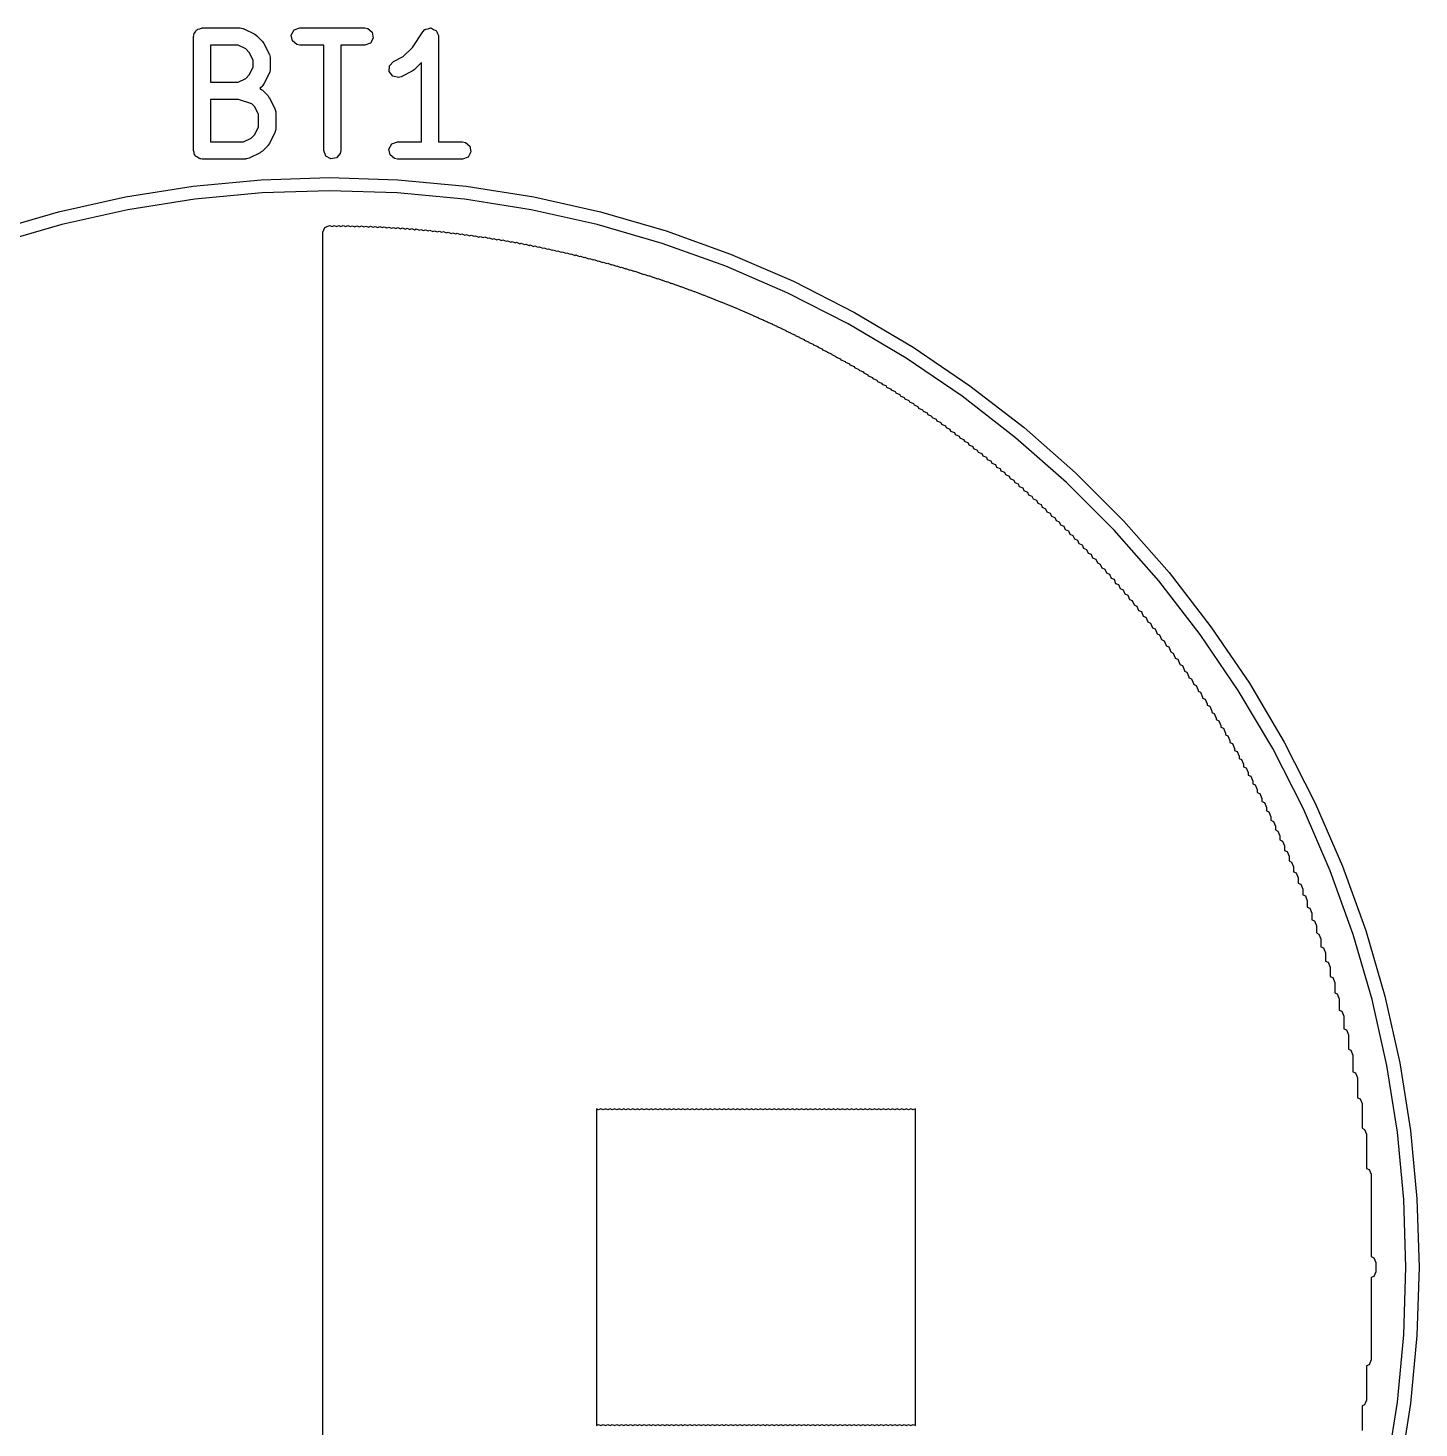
# Model space of a CAD drawing. Extents: x 0.03 to 2.37, y -0.23 to 1.87.
# Drawn here: x 0.6431 to 1.1236, y 1.3814 to 1.8651 of the extents above; entities that cross this region are included whole.
import ezdxf

# ---------------------------------------------------------------- set-up
doc = ezdxf.new("R2010")
doc.units = 0
doc.header["$MEASUREMENT"] = 0
doc.layers.add('BLACK', color=7, linetype='CONTINUOUS')

msp = doc.modelspace()

# ---------------------------------------------------------------- linework, layer by layer
at = {"layer": 'BLACK', "linetype": 'CONTINUOUS'}
for p, q in [((0.700234, 1.86211), (0.700302, 1.86249)), ((0.700234, 1.82274), (0.700234, 1.86211)), ((0.700279, 1.86262), (0.700345, 1.86274)), ((0.700302, 1.86249), (0.700279, 1.86262)), ((0.700345, 1.86274), (0.700412, 1.86312)), ((0.700412, 1.86312), (0.700906, 1.86371)), ((0.700906, 1.86371), (0.701289, 1.86437)), ((0.701289, 1.86437), (0.701539, 1.86446)), ((0.701539, 1.86446), (0.701711, 1.86467)), ((0.701711, 1.86467), (0.702466, 1.8648)), ((0.702466, 1.8648), (0.703187, 1.86506)), ((0.703187, 1.86506), (0.71631, 1.86506)), ((0.71631, 1.86506), (0.71732, 1.86489)), ((0.71732, 1.86489), (0.717456, 1.86477)), ((0.717456, 1.86477), (0.717631, 1.86475)), ((0.717631, 1.86475), (0.721381, 1.86288)), ((0.721381, 1.86288), (0.72209, 1.86235)), ((0.72209, 1.86235), (0.722148, 1.86232)), ((0.722148, 1.86232), (0.724023, 1.86045)), ((0.734025, 1.86262), (0.735035, 1.86437)), ((0.734376, 1.86063), (0.734025, 1.86262)), ((0.735035, 1.86437), (0.736933, 1.86506)), ((0.736933, 1.86506), (0.75943, 1.86506)), ((0.75943, 1.86506), (0.76044, 1.86489)), ((0.76044, 1.86489), (0.761987, 1.86359)), ((0.761987, 1.86359), (0.762338, 1.8616)), ((0.775883, 1.85837), (0.77947, 1.86375)), ((0.77947, 1.86375), (0.780179, 1.86449)), ((0.780179, 1.86449), (0.780342, 1.86454)), ((0.780342, 1.86454), (0.780451, 1.86467)), ((0.780451, 1.86467), (0.781295, 1.86482)), ((0.781295, 1.86482), (0.782117, 1.86506)), ((0.782117, 1.86506), (0.782273, 1.86499)), ((0.782273, 1.86499), (0.78244, 1.86502)), ((0.78244, 1.86502), (0.783182, 1.86459)), ((0.783182, 1.86459), (0.783967, 1.86425)), ((0.783967, 1.86425), (0.784042, 1.86409)), ((0.784042, 1.86409), (0.784189, 1.86401)), ((0.784189, 1.86401), (0.784482, 1.8632)), ((0.784482, 1.8632), (0.784862, 1.86244)), ((0.784862, 1.86244), (0.784822, 1.86227)), ((0.784822, 1.86227), (0.78488, 1.86211)), ((0.78488, 1.86211), (0.78488, 1.82569)), ((0.70614, 1.85916), (0.70614, 1.84632)), ((0.715613, 1.85916), (0.70614, 1.85916)), ((0.718311, 1.85781), (0.715613, 1.85916)), ((0.719508, 1.85661), (0.718311, 1.85781)), ((0.724023, 1.86045), (0.724529, 1.85973)), ((0.724529, 1.85973), (0.724576, 1.85968)), ((0.724576, 1.85968), (0.726451, 1.85593)), ((0.735923, 1.85934), (0.734376, 1.86063)), ((0.736933, 1.85916), (0.735923, 1.85934)), ((0.745229, 1.85916), (0.736933, 1.85916)), ((0.745229, 1.82274), (0.745229, 1.85916)), ((0.75943, 1.85916), (0.751134, 1.85916)), ((0.751134, 1.85916), (0.751134, 1.82274)), ((0.761328, 1.85985), (0.75943, 1.85916)), ((0.762338, 1.8616), (0.761328, 1.85985)), ((0.772679, 1.85516), (0.775883, 1.85837)), ((0.720857, 1.85391), (0.719508, 1.85661)), ((0.720857, 1.85156), (0.720857, 1.85391)), ((0.726451, 1.85593), (0.726743, 1.85495)), ((0.726743, 1.85495), (0.726702, 1.85478)), ((0.726702, 1.85478), (0.726762, 1.85461)), ((0.726762, 1.85461), (0.726762, 1.85086)), ((0.767969, 1.85204), (0.769358, 1.8535)), ((0.769358, 1.8535), (0.772679, 1.85516)), ((0.778974, 1.85311), (0.776516, 1.85065)), ((0.778974, 1.82569), (0.778974, 1.85311)), ((0.715613, 1.84632), (0.718311, 1.84766)), ((0.718311, 1.84766), (0.719508, 1.84886)), ((0.719508, 1.84886), (0.720857, 1.85156)), ((0.726451, 1.84954), (0.724576, 1.84579)), ((0.726471, 1.84972), (0.726451, 1.84954)), ((0.726584, 1.84985), (0.726471, 1.84972)), ((0.726762, 1.85086), (0.726584, 1.84985)), ((0.767848, 1.85002), (0.767969, 1.85204)), ((0.769052, 1.8484), (0.767848, 1.85002)), ((0.771016, 1.84793), (0.769052, 1.8484)), ((0.771999, 1.84822), (0.771016, 1.84793)), ((0.775749, 1.8501), (0.771999, 1.84822)), ((0.775793, 1.85014), (0.775749, 1.8501)), ((0.776516, 1.85065), (0.775793, 1.85014)), ((0.70614, 1.84632), (0.715613, 1.84632)), ((0.724023, 1.84502), (0.72314, 1.84414)), ((0.72314, 1.84414), (0.72377, 1.8438)), ((0.72377, 1.8438), (0.723863, 1.84365)), ((0.723863, 1.84365), (0.724023, 1.84358)), ((0.72405, 1.84508), (0.724023, 1.84502)), ((0.724023, 1.84358), (0.725897, 1.8417)), ((0.724576, 1.84579), (0.72405, 1.84508)), ((0.70614, 1.84041), (0.70614, 1.82569)), ((0.715831, 1.84041), (0.70614, 1.84041)), ((0.72034, 1.83891), (0.715831, 1.84041)), ((0.721383, 1.83786), (0.72034, 1.83891)), ((0.722731, 1.83517), (0.721383, 1.83786)), ((0.725897, 1.8417), (0.726404, 1.84098)), ((0.726404, 1.84098), (0.726451, 1.84093)), ((0.726451, 1.84093), (0.728325, 1.83718)), ((0.722731, 1.83094), (0.722731, 1.83517)), ((0.728325, 1.83718), (0.728618, 1.8362)), ((0.728618, 1.8362), (0.728577, 1.83603)), ((0.728577, 1.83603), (0.728637, 1.83586)), ((0.728637, 1.83586), (0.728637, 1.83024)), ((0.720186, 1.82704), (0.721383, 1.82824)), ((0.721383, 1.82824), (0.722731, 1.83094)), ((0.728325, 1.82892), (0.726451, 1.82517)), ((0.728345, 1.82909), (0.728325, 1.82892)), ((0.728459, 1.82923), (0.728345, 1.82909)), ((0.728637, 1.83024), (0.728459, 1.82923)), ((0.70614, 1.82569), (0.717488, 1.82569)), ((0.717488, 1.82569), (0.720186, 1.82704)), ((0.725897, 1.8244), (0.724023, 1.82253)), ((0.725925, 1.82446), (0.725897, 1.8244)), ((0.726451, 1.82517), (0.725925, 1.82446)), ((0.767771, 1.82325), (0.768781, 1.825)), ((0.768781, 1.825), (0.770679, 1.82569)), ((0.770679, 1.82569), (0.778974, 1.82569)), ((0.78488, 1.82569), (0.793176, 1.82569)), ((0.793176, 1.82569), (0.794186, 1.82552)), ((0.794186, 1.82552), (0.795733, 1.82422)), ((0.795733, 1.82422), (0.796084, 1.82223)), ((0.700497, 1.82202), (0.700234, 1.82274)), ((0.70063, 1.82126), (0.700497, 1.82202)), ((0.700834, 1.82109), (0.70063, 1.82126)), ((0.700925, 1.82084), (0.700834, 1.82109)), ((0.701589, 1.82046), (0.700925, 1.82084)), ((0.702177, 1.81997), (0.701589, 1.82046)), ((0.702561, 1.8199), (0.702177, 1.81997)), ((0.702674, 1.81983), (0.702561, 1.8199)), ((0.702804, 1.81986), (0.702674, 1.81983)), ((0.703187, 1.81979), (0.702804, 1.81986)), ((0.718185, 1.81979), (0.703187, 1.81979)), ((0.718351, 1.81985), (0.718185, 1.81979)), ((0.718523, 1.81981), (0.718351, 1.81985)), ((0.719506, 1.8201), (0.718523, 1.81981)), ((0.723255, 1.82197), (0.719506, 1.8201)), ((0.7233, 1.82202), (0.723255, 1.82197)), ((0.724023, 1.82253), (0.7233, 1.82202)), ((0.74592, 1.82084), (0.745229, 1.82274)), ((0.747669, 1.81983), (0.74592, 1.82084)), ((0.749658, 1.82018), (0.747669, 1.81983)), ((0.750956, 1.82173), (0.749658, 1.82018)), ((0.751134, 1.82274), (0.750956, 1.82173)), ((0.768121, 1.82126), (0.767771, 1.82325)), ((0.769669, 1.81997), (0.768121, 1.82126)), ((0.770679, 1.81979), (0.769669, 1.81997)), ((0.793176, 1.81979), (0.770679, 1.81979)), ((0.795074, 1.82048), (0.793176, 1.81979)), ((0.796084, 1.82223), (0.795074, 1.82048)), ((0.676718, 1.80672), (0.700071, 1.81042)), ((0.700071, 1.81042), (0.723611, 1.81264)), ((0.723611, 1.81264), (0.747244, 1.81339)), ((0.747244, 1.80885), (0.723896, 1.80812)), ((0.747244, 1.81339), (0.770877, 1.81264)), ((0.770592, 1.80812), (0.747244, 1.80885)), ((0.770877, 1.81264), (0.794417, 1.81042)), ((0.794417, 1.81042), (0.81777, 1.80672)), ((0.653643, 1.80156), (0.676718, 1.80672)), ((0.70064, 1.80592), (0.677567, 1.80227)), ((0.723896, 1.80812), (0.70064, 1.80592)), ((0.793849, 1.80592), (0.770592, 1.80812)), ((0.816921, 1.80227), (0.793849, 1.80592)), ((0.81777, 1.80672), (0.840845, 1.80156)), ((0.630937, 1.79496), (0.653643, 1.80156)), ((0.677567, 1.80227), (0.65477, 1.79717)), ((0.839718, 1.79717), (0.816921, 1.80227)), ((0.840845, 1.80156), (0.863551, 1.79496)), ((0.65477, 1.79717), (0.632338, 1.79065)), ((0.744882, 1.79453), (0.745574, 1.7962)), ((0.744882, 1.07949), (0.744882, 1.79453)), ((0.745574, 1.7962), (0.747244, 1.79689)), ((0.747244, 1.79689), (0.748079, 1.79654)), ((0.748079, 1.79654), (0.748819, 1.79685)), ((0.748819, 1.79685), (0.749606, 1.79652)), ((0.749606, 1.79652), (0.750394, 1.79685)), ((0.750394, 1.79685), (0.751181, 1.79652)), ((0.751181, 1.79652), (0.751969, 1.79685)), ((0.751969, 1.79685), (0.752803, 1.7965)), ((0.752803, 1.7965), (0.753543, 1.79681)), ((0.753543, 1.79681), (0.754378, 1.79647)), ((0.754378, 1.79647), (0.755118, 1.79677)), ((0.755118, 1.79677), (0.755953, 1.79643)), ((0.755953, 1.79643), (0.756693, 1.79673)), ((0.756693, 1.79673), (0.757528, 1.79639)), ((0.757528, 1.79639), (0.758268, 1.79669)), ((0.758268, 1.79669), (0.759103, 1.79635)), ((0.759103, 1.79635), (0.759843, 1.79665)), ((0.759843, 1.79665), (0.760725, 1.79629)), ((0.760725, 1.79629), (0.761417, 1.79657)), ((0.761417, 1.79657), (0.762252, 1.79623)), ((0.762252, 1.79623), (0.762992, 1.79654)), ((0.762992, 1.79654), (0.763875, 1.79617)), ((0.763875, 1.79617), (0.764567, 1.79646)), ((0.764567, 1.79646), (0.765449, 1.79609)), ((0.765449, 1.79609), (0.766142, 1.79638)), ((0.766142, 1.79638), (0.767024, 1.79601)), ((0.767024, 1.79601), (0.767717, 1.7963)), ((0.767717, 1.7963), (0.768646, 1.79591)), ((0.768646, 1.79591), (0.769291, 1.79618)), ((0.769291, 1.79618), (0.770174, 1.79582)), ((0.770174, 1.79582), (0.770866, 1.7961)), ((0.770866, 1.7961), (0.771796, 1.79572)), ((0.771796, 1.79572), (0.772441, 1.79598)), ((0.772441, 1.79598), (0.773371, 1.7956)), ((0.773371, 1.7956), (0.774016, 1.79587)), ((0.774016, 1.79587), (0.774965, 1.79547)), ((0.774965, 1.79547), (0.77563, 1.79575)), ((0.77563, 1.79575), (0.77656, 1.79536)), ((0.77656, 1.79536), (0.777205, 1.79563)), ((0.777205, 1.79563), (0.778182, 1.79522)), ((0.778182, 1.79522), (0.77878, 1.79547)), ((0.77878, 1.79547), (0.779709, 1.79509)), ((0.779709, 1.79509), (0.780354, 1.79535)), ((0.780354, 1.79535), (0.781332, 1.79495)), ((0.781332, 1.79495), (0.781929, 1.7952)), ((0.781929, 1.7952), (0.782907, 1.79479)), ((0.782907, 1.79479), (0.783504, 1.79504)), ((0.783504, 1.79504), (0.784481, 1.79463)), ((0.784481, 1.79463), (0.785079, 1.79488)), ((0.785079, 1.79488), (0.786056, 1.79448)), ((0.786056, 1.79448), (0.786654, 1.79472)), ((0.786654, 1.79472), (0.787679, 1.7943)), ((0.787679, 1.7943), (0.788228, 1.79453)), ((0.788228, 1.79453), (0.789253, 1.7941)), ((0.789253, 1.7941), (0.789803, 1.79433)), ((0.789803, 1.79433), (0.790828, 1.79391)), ((0.86215, 1.79065), (0.839718, 1.79717)), ((0.863551, 1.79496), (0.885798, 1.78696)), ((0.790828, 1.79391), (0.791378, 1.79413)), ((0.791378, 1.79413), (0.792403, 1.79371)), ((0.792403, 1.79371), (0.792953, 1.79394)), ((0.792953, 1.79394), (0.793978, 1.79351)), ((0.793978, 1.79351), (0.794528, 1.79374)), ((0.794528, 1.79374), (0.795553, 1.79332)), ((0.795553, 1.79332), (0.796102, 1.79354)), ((0.796102, 1.79354), (0.797175, 1.7931)), ((0.797175, 1.7931), (0.797677, 1.79331)), ((0.797677, 1.79331), (0.79875, 1.79286)), ((0.79875, 1.79286), (0.799252, 1.79307)), ((0.799252, 1.79307), (0.800277, 1.79265)), ((0.800277, 1.79265), (0.800827, 1.79287)), ((0.800827, 1.79287), (0.801947, 1.79241)), ((0.801947, 1.79241), (0.802402, 1.7926)), ((0.802402, 1.7926), (0.803474, 1.79215)), ((0.803474, 1.79215), (0.803976, 1.79236)), ((0.803976, 1.79236), (0.805049, 1.79192)), ((0.805049, 1.79192), (0.805551, 1.79213)), ((0.805551, 1.79213), (0.806671, 1.79166)), ((0.806671, 1.79166), (0.807126, 1.79185)), ((0.807126, 1.79185), (0.808246, 1.79139)), ((0.808246, 1.79139), (0.808701, 1.79157)), ((0.808701, 1.79157), (0.809821, 1.79111)), ((0.809821, 1.79111), (0.810276, 1.7913)), ((0.810276, 1.7913), (0.811396, 1.79084)), ((0.811396, 1.79084), (0.81185, 1.79102)), ((0.81185, 1.79102), (0.813018, 1.79054)), ((0.813018, 1.79054), (0.813425, 1.79071)), ((0.813425, 1.79071), (0.814545, 1.79024)), ((0.814545, 1.79024), (0.815, 1.79043)), ((0.815, 1.79043), (0.816168, 1.78995)), ((0.816168, 1.78995), (0.816575, 1.79012)), ((0.816575, 1.79012), (0.817742, 1.78963)), ((0.817742, 1.78963), (0.81815, 1.7898)), ((0.81815, 1.7898), (0.819317, 1.78932)), ((0.819317, 1.78932), (0.819724, 1.78949)), ((0.819724, 1.78949), (0.820892, 1.789)), ((0.884129, 1.78274), (0.86215, 1.79065)), ((0.820892, 1.789), (0.821299, 1.78917)), ((0.821299, 1.78917), (0.822514, 1.78867)), ((0.822514, 1.78867), (0.822874, 1.78882)), ((0.822874, 1.78882), (0.824089, 1.78832)), ((0.824089, 1.78832), (0.824449, 1.78846)), ((0.824449, 1.78846), (0.825664, 1.78796)), ((0.825664, 1.78796), (0.826024, 1.78811)), ((0.826024, 1.78811), (0.827239, 1.78761)), ((0.827239, 1.78761), (0.827598, 1.78776)), ((0.827598, 1.78776), (0.828814, 1.78725)), ((0.828814, 1.78725), (0.829173, 1.7874)), ((0.829173, 1.7874), (0.830388, 1.7869)), ((0.830388, 1.7869), (0.830748, 1.78705)), ((0.830748, 1.78705), (0.832011, 1.78652)), ((0.832011, 1.78652), (0.832323, 1.78665)), ((0.832323, 1.78665), (0.833585, 1.78613)), ((0.833585, 1.78613), (0.833898, 1.78626)), ((0.833898, 1.78626), (0.83516, 1.78574)), ((0.83516, 1.78574), (0.835472, 1.78587)), ((0.835472, 1.78587), (0.836735, 1.78534)), ((0.836735, 1.78534), (0.837047, 1.78547)), ((0.837047, 1.78547), (0.838357, 1.78493)), ((0.838357, 1.78493), (0.838622, 1.78504)), ((0.838622, 1.78504), (0.839885, 1.78452)), ((0.839885, 1.78452), (0.840197, 1.78465)), ((0.840197, 1.78465), (0.841507, 1.7841)), ((0.885798, 1.78696), (0.907498, 1.77756)), ((0.841507, 1.7841), (0.841772, 1.78421)), ((0.841772, 1.78421), (0.843082, 1.78367)), ((0.843082, 1.78367), (0.843346, 1.78378)), ((0.843346, 1.78378), (0.844657, 1.78324)), ((0.844657, 1.78324), (0.844921, 1.78335)), ((0.844921, 1.78335), (0.846279, 1.78278)), ((0.846279, 1.78278), (0.846496, 1.78287)), ((0.846496, 1.78287), (0.847806, 1.78233)), ((0.847806, 1.78233), (0.848071, 1.78244)), ((0.848071, 1.78244), (0.849429, 1.78188)), ((0.849429, 1.78188), (0.849646, 1.78197)), ((0.849646, 1.78197), (0.851003, 1.78141)), ((0.851003, 1.78141), (0.85122, 1.7815)), ((0.85122, 1.7815), (0.852578, 1.78093)), ((0.852578, 1.78093), (0.852795, 1.78102)), ((0.852795, 1.78102), (0.8542, 1.78044)), ((0.8542, 1.78044), (0.85437, 1.78051)), ((0.85437, 1.78051), (0.855728, 1.77995)), ((0.855728, 1.77995), (0.855945, 1.78004)), ((0.855945, 1.78004), (0.85735, 1.77946)), ((0.905568, 1.77346), (0.884129, 1.78274)), ((0.85735, 1.77946), (0.85752, 1.77953)), ((0.85752, 1.77953), (0.858925, 1.77895)), ((0.858925, 1.77895), (0.859094, 1.77902)), ((0.859094, 1.77902), (0.8605, 1.77843)), ((0.8605, 1.77843), (0.860669, 1.7785)), ((0.860669, 1.7785), (0.862122, 1.7779)), ((0.862122, 1.7779), (0.862244, 1.77795)), ((0.862244, 1.77795), (0.863649, 1.77737)), ((0.863649, 1.77737), (0.863819, 1.77744)), ((0.863819, 1.77744), (0.865272, 1.77684)), ((0.865272, 1.77684), (0.865394, 1.77689)), ((0.865394, 1.77689), (0.866846, 1.77629)), ((0.866846, 1.77629), (0.866969, 1.77634)), ((0.866969, 1.77634), (0.868421, 1.77574)), ((0.868421, 1.77574), (0.868543, 1.77579)), ((0.868543, 1.77579), (0.870044, 1.77517)), ((0.870044, 1.77517), (0.870118, 1.7752)), ((0.870118, 1.7752), (0.871571, 1.7746)), ((0.907498, 1.77756), (0.928566, 1.76683)), ((0.871571, 1.7746), (0.871693, 1.77465)), ((0.871693, 1.77465), (0.873193, 1.77402)), ((0.873193, 1.77402), (0.873268, 1.77406)), ((0.873268, 1.77406), (0.874768, 1.77343)), ((0.874768, 1.77343), (0.874843, 1.77346)), ((0.874843, 1.77346), (0.87639, 1.77282)), ((0.87639, 1.77282), (0.876417, 1.77283)), ((0.876417, 1.77283), (0.877918, 1.77221)), ((0.877918, 1.77221), (0.877992, 1.77224)), ((0.877992, 1.77224), (0.87954, 1.7716)), ((0.87954, 1.7716), (0.879567, 1.77161)), ((0.879567, 1.77161), (0.881115, 1.77097)), ((0.881115, 1.77097), (0.881142, 1.77098)), ((0.881142, 1.77098), (0.882689, 1.77034)), ((0.882689, 1.77034), (0.882717, 1.77035)), ((0.882717, 1.77035), (0.884387, 1.76966)), ((0.926382, 1.76286), (0.905568, 1.77346)), ((0.884387, 1.76966), (0.884395, 1.76964)), ((0.884395, 1.76964), (0.885839, 1.76904)), ((0.885839, 1.76904), (0.885866, 1.76906)), ((0.885866, 1.76906), (0.887536, 1.76836)), ((0.887536, 1.76836), (0.887545, 1.76834)), ((0.887545, 1.76834), (0.889111, 1.76769)), ((0.889111, 1.76769), (0.88912, 1.76767)), ((0.88912, 1.76767), (0.890686, 1.76702)), ((0.890686, 1.76702), (0.890695, 1.767)), ((0.890695, 1.767), (0.892261, 1.76636)), ((0.892261, 1.76636), (0.892289, 1.76629)), ((0.892289, 1.76629), (0.893836, 1.76565)), ((0.893836, 1.76565), (0.893864, 1.76558)), ((0.893864, 1.76558), (0.89541, 1.76494)), ((0.928566, 1.76683), (0.948917, 1.75479)), ((0.89541, 1.76494), (0.895439, 1.76487)), ((0.895439, 1.76487), (0.896985, 1.76423)), ((0.896985, 1.76423), (0.897013, 1.76416)), ((0.897013, 1.76416), (0.89856, 1.76352)), ((0.89856, 1.76352), (0.898588, 1.76345)), ((0.898588, 1.76345), (0.900135, 1.76281)), ((0.900135, 1.76281), (0.900183, 1.7627)), ((0.900183, 1.7627), (0.90171, 1.76206)), ((0.90171, 1.76206), (0.901758, 1.76195)), ((0.901758, 1.76195), (0.903284, 1.76132)), ((0.903284, 1.76132), (0.903332, 1.7612)), ((0.903332, 1.7612), (0.904859, 1.76057)), ((0.904859, 1.76057), (0.904927, 1.7604)), ((0.946488, 1.75097), (0.926382, 1.76286)), ((0.904927, 1.7604), (0.906434, 1.75978)), ((0.906434, 1.75978), (0.906482, 1.75967)), ((0.906482, 1.75967), (0.908009, 1.75903)), ((0.908009, 1.75903), (0.908076, 1.75887)), ((0.908076, 1.75887), (0.909584, 1.75825)), ((0.909584, 1.75825), (0.909651, 1.75808)), ((0.909651, 1.75808), (0.911159, 1.75746)), ((0.911159, 1.75746), (0.911246, 1.75725)), ((0.911246, 1.75725), (0.912733, 1.75663)), ((0.912733, 1.75663), (0.912801, 1.75647)), ((0.912801, 1.75647), (0.914308, 1.75584)), ((0.914308, 1.75584), (0.914395, 1.75563)), ((0.914395, 1.75563), (0.915883, 1.75502)), ((0.915883, 1.75502), (0.91597, 1.75481)), ((0.91597, 1.75481), (0.917458, 1.75419)), ((0.917458, 1.75419), (0.917565, 1.75393)), ((0.917565, 1.75393), (0.919033, 1.75332)), ((0.919033, 1.75332), (0.91912, 1.75311)), ((0.91912, 1.75311), (0.920607, 1.7525)), ((0.920607, 1.7525), (0.920714, 1.75224)), ((0.920714, 1.75224), (0.922182, 1.75163)), ((0.922182, 1.75163), (0.922289, 1.75137)), ((0.922289, 1.75137), (0.923757, 1.75076)), ((0.923757, 1.75076), (0.923884, 1.75046)), ((0.965809, 1.73784), (0.946488, 1.75097)), ((0.948917, 1.75479), (0.968474, 1.7415)), ((0.923884, 1.75046), (0.925332, 1.74986)), ((0.925332, 1.74986), (0.925439, 1.7496)), ((0.925439, 1.7496), (0.926907, 1.74899)), ((0.926907, 1.74899), (0.927033, 1.74869)), ((0.927033, 1.74869), (0.928481, 1.74809)), ((0.928481, 1.74809), (0.928628, 1.74773)), ((0.928628, 1.74773), (0.930056, 1.74714)), ((0.930056, 1.74714), (0.930183, 1.74684)), ((0.930183, 1.74684), (0.931631, 1.74624)), ((0.931631, 1.74624), (0.931777, 1.74588)), ((0.931777, 1.74588), (0.933206, 1.74529)), ((0.933206, 1.74529), (0.933352, 1.74494)), ((0.933352, 1.74494), (0.934781, 1.74435)), ((0.934781, 1.74435), (0.934927, 1.74399)), ((0.934927, 1.74399), (0.936355, 1.7434)), ((0.936355, 1.7434), (0.936521, 1.743)), ((0.936521, 1.743), (0.93793, 1.74242)), ((0.93793, 1.74242), (0.938096, 1.74202)), ((0.938096, 1.74202), (0.939505, 1.74143)), ((0.939505, 1.74143), (0.939671, 1.74103)), ((0.968474, 1.7415), (0.987156, 1.72701)), ((0.939671, 1.74103), (0.94108, 1.74045)), ((0.94108, 1.74045), (0.941246, 1.74005)), ((0.941246, 1.74005), (0.942655, 1.73947)), ((0.942655, 1.73947), (0.94284, 1.73902)), ((0.94284, 1.73902), (0.944229, 1.73844)), ((0.944229, 1.73844), (0.944415, 1.73799)), ((0.944415, 1.73799), (0.945804, 1.73742)), ((0.945804, 1.73742), (0.94601, 1.73692)), ((0.94601, 1.73692), (0.947379, 1.73636)), ((0.947379, 1.73636), (0.947565, 1.73591)), ((0.984267, 1.72352), (0.965809, 1.73784)), ((0.947565, 1.73591), (0.948954, 1.73533)), ((0.948954, 1.73533), (0.949159, 1.73484)), ((0.949159, 1.73484), (0.950529, 1.73427)), ((0.950529, 1.73427), (0.950754, 1.73373)), ((0.950754, 1.73373), (0.952103, 1.73317)), ((0.952103, 1.73317), (0.952309, 1.73267)), ((0.952309, 1.73267), (0.953678, 1.7321)), ((0.953678, 1.7321), (0.953903, 1.73156)), ((0.953903, 1.73156), (0.955253, 1.731)), ((0.955253, 1.731), (0.955478, 1.73046)), ((0.955478, 1.73046), (0.956828, 1.7299)), ((0.956828, 1.7299), (0.957073, 1.72931)), ((0.957073, 1.72931), (0.958403, 1.72876)), ((0.958403, 1.72876), (0.958647, 1.72817)), ((0.958647, 1.72817), (0.959977, 1.72762)), ((0.959977, 1.72762), (0.960222, 1.72702)), ((0.960222, 1.72702), (0.961552, 1.72647)), ((0.987156, 1.72701), (1.00489, 1.71138)), ((0.961552, 1.72647), (0.961817, 1.72584)), ((0.961817, 1.72584), (0.963127, 1.72529)), ((0.963127, 1.72529), (0.963391, 1.72465)), ((0.963391, 1.72465), (0.964702, 1.72411)), ((0.964702, 1.72411), (0.964966, 1.72347)), ((0.964966, 1.72347), (0.966277, 1.72293)), ((0.966277, 1.72293), (0.966541, 1.72229)), ((0.966541, 1.72229), (0.967851, 1.72175)), ((0.967851, 1.72175), (0.968136, 1.72106)), ((1.00179, 1.70807), (0.984267, 1.72352)), ((0.968136, 1.72106), (0.969426, 1.72053)), ((0.969426, 1.72053), (0.96973, 1.7198)), ((0.96973, 1.7198), (0.971001, 1.71927)), ((0.971001, 1.71927), (0.971285, 1.71858)), ((0.971285, 1.71858), (0.972576, 1.71805)), ((0.972576, 1.71805), (0.97288, 1.71731)), ((0.97288, 1.71731), (0.974151, 1.71679)), ((0.974151, 1.71679), (0.974474, 1.71601)), ((0.974474, 1.71601), (0.975725, 1.71549)), ((0.975725, 1.71549), (0.976029, 1.71476)), ((0.976029, 1.71476), (0.9773, 1.71423)), ((0.9773, 1.71423), (0.977643, 1.7134)), ((0.977643, 1.7134), (0.978875, 1.71289)), ((0.978875, 1.71289), (0.979199, 1.71211)), ((0.979199, 1.71211), (0.98045, 1.71159)), ((0.98045, 1.71159), (0.980793, 1.71076)), ((0.980793, 1.71076), (0.982025, 1.71025)), ((0.982025, 1.71025), (0.982368, 1.70942)), ((0.982368, 1.70942), (0.983599, 1.70891)), ((0.983599, 1.70891), (0.983962, 1.70804)), ((0.983962, 1.70804), (0.985174, 1.70754)), ((0.985174, 1.70754), (0.985537, 1.70666)), ((1.01831, 1.69155), (1.00179, 1.70807)), ((1.00489, 1.71138), (1.02161, 1.69466)), ((0.985537, 1.70666), (0.986749, 1.70616)), ((0.986749, 1.70616), (0.987132, 1.70524)), ((0.987132, 1.70524), (0.988324, 1.70474)), ((0.988324, 1.70474), (0.988706, 1.70382)), ((0.988706, 1.70382), (0.989899, 1.70332)), ((0.989899, 1.70332), (0.990281, 1.7024)), ((0.990281, 1.7024), (0.991473, 1.70191)), ((0.991473, 1.70191), (0.991876, 1.70094)), ((0.991876, 1.70094), (0.993048, 1.70045)), ((0.993048, 1.70045), (0.99345, 1.69948)), ((0.99345, 1.69948), (0.994623, 1.69899)), ((0.994623, 1.69899), (0.995045, 1.69797)), ((0.995045, 1.69797), (0.996198, 1.6975)), ((0.996198, 1.6975), (0.99662, 1.69648)), ((0.99662, 1.69648), (0.997773, 1.696)), ((0.997773, 1.696), (0.998214, 1.69493)), ((0.998214, 1.69493), (0.999347, 1.69447)), ((0.999347, 1.69447), (0.999789, 1.6934)), ((0.999789, 1.6934), (1.00092, 1.69293)), ((1.00092, 1.69293), (1.00138, 1.69182)), ((1.02161, 1.69466), (1.03725, 1.67692)), ((1.00138, 1.69182), (1.0025, 1.69136)), ((1.0025, 1.69136), (1.00296, 1.69024)), ((1.00296, 1.69024), (1.00407, 1.68978)), ((1.00407, 1.68978), (1.00455, 1.68862)), ((1.00455, 1.68862), (1.00565, 1.68817)), ((1.00565, 1.68817), (1.00613, 1.68701)), ((1.03376, 1.67403), (1.01831, 1.69155)), ((1.00613, 1.68701), (1.00722, 1.68655)), ((1.00722, 1.68655), (1.00772, 1.68534)), ((1.00772, 1.68534), (1.0088, 1.6849)), ((1.0088, 1.6849), (1.0093, 1.68369)), ((1.0093, 1.68369), (1.01037, 1.68325)), ((1.01037, 1.68325), (1.01087, 1.68204)), ((1.01087, 1.68204), (1.01195, 1.68159)), ((1.01195, 1.68159), (1.01249, 1.68029)), ((1.01249, 1.68029), (1.01352, 1.67986)), ((1.01352, 1.67986), (1.01406, 1.67856)), ((1.01406, 1.67856), (1.0151, 1.67813)), ((1.0151, 1.67813), (1.01564, 1.67682)), ((1.01564, 1.67682), (1.01667, 1.67639)), ((1.01667, 1.67639), (1.01723, 1.67504)), ((1.01723, 1.67504), (1.01825, 1.67462)), ((1.01825, 1.67462), (1.01882, 1.67322)), ((1.04807, 1.65557), (1.03376, 1.67403)), ((1.03725, 1.67692), (1.05174, 1.65824)), ((1.01882, 1.67322), (1.01982, 1.67281)), ((1.01982, 1.67281), (1.0204, 1.67141)), ((1.0204, 1.67141), (1.02139, 1.671)), ((1.02139, 1.671), (1.02199, 1.66955)), ((1.02199, 1.66955), (1.02297, 1.66915)), ((1.02297, 1.66915), (1.02359, 1.66766)), ((1.02359, 1.66766), (1.02454, 1.66726)), ((1.02454, 1.66726), (1.02516, 1.66577)), ((1.02516, 1.66577), (1.02612, 1.66537)), ((1.02612, 1.66537), (1.02676, 1.66383)), ((1.02676, 1.66383), (1.02769, 1.66344)), ((1.02769, 1.66344), (1.02833, 1.6619)), ((1.02833, 1.6619), (1.02927, 1.66151)), ((1.02927, 1.66151), (1.02995, 1.65988)), ((1.02995, 1.65988), (1.03084, 1.6595)), ((1.03084, 1.6595), (1.03152, 1.65787)), ((1.03152, 1.65787), (1.03242, 1.6575)), ((1.03242, 1.6575), (1.03311, 1.65583)), ((1.03311, 1.65583), (1.03311, 1.65582)), ((1.03311, 1.65582), (1.03399, 1.65545)), ((1.03399, 1.65545), (1.03469, 1.65378)), ((1.0612, 1.63625), (1.04807, 1.65557)), ((1.05174, 1.65824), (1.06503, 1.63868)), ((1.03469, 1.65378), (1.03469, 1.65377)), ((1.03469, 1.65377), (1.03557, 1.6534)), ((1.03557, 1.6534), (1.03626, 1.65173)), ((1.03626, 1.65173), (1.03626, 1.65164)), ((1.03626, 1.65164), (1.03714, 1.65128)), ((1.03714, 1.65128), (1.03783, 1.64961)), ((1.03783, 1.64961), (1.03783, 1.64952)), ((1.03783, 1.64952), (1.03872, 1.64915)), ((1.03872, 1.64915), (1.03941, 1.64748)), ((1.03941, 1.64748), (1.03941, 1.64735)), ((1.03941, 1.64735), (1.04029, 1.64699)), ((1.04029, 1.64699), (1.04098, 1.64531)), ((1.04098, 1.64531), (1.04098, 1.64515)), ((1.04098, 1.64515), (1.04187, 1.64478)), ((1.04187, 1.64478), (1.04256, 1.64311)), ((1.04256, 1.64311), (1.04256, 1.6429)), ((1.04256, 1.6429), (1.04344, 1.64254)), ((1.04344, 1.64254), (1.04413, 1.64087)), ((1.04413, 1.64087), (1.04413, 1.64062)), ((1.04413, 1.64062), (1.04502, 1.64025)), ((1.04502, 1.64025), (1.04571, 1.63858)), ((1.04571, 1.63858), (1.04571, 1.63834)), ((1.04571, 1.63834), (1.04659, 1.63797)), ((1.04659, 1.63797), (1.04728, 1.6363)), ((1.04728, 1.6363), (1.04728, 1.63597)), ((1.04728, 1.63597), (1.04817, 1.63561)), ((1.04817, 1.63561), (1.04886, 1.63394)), ((1.07309, 1.61615), (1.0612, 1.63625)), ((1.06503, 1.63868), (1.07707, 1.61833)), ((1.04886, 1.63394), (1.04886, 1.63357)), ((1.04886, 1.63357), (1.04974, 1.63321)), ((1.04974, 1.63321), (1.05043, 1.63154)), ((1.05043, 1.63154), (1.05043, 1.63113)), ((1.05043, 1.63113), (1.05132, 1.63076)), ((1.05132, 1.63076), (1.05201, 1.62909)), ((1.05201, 1.62909), (1.05201, 1.62865)), ((1.05201, 1.62865), (1.05289, 1.62828)), ((1.05289, 1.62828), (1.05358, 1.62661)), ((1.05358, 1.62661), (1.05358, 1.62613)), ((1.05358, 1.62613), (1.05447, 1.62576)), ((1.05447, 1.62576), (1.05516, 1.62409)), ((1.05516, 1.62409), (1.05516, 1.62353)), ((1.05516, 1.62353), (1.05604, 1.62317)), ((1.05604, 1.62317), (1.05673, 1.6215)), ((1.05673, 1.6215), (1.05673, 1.62093)), ((1.05673, 1.62093), (1.05762, 1.62057)), ((1.05762, 1.62057), (1.05831, 1.6189)), ((1.05831, 1.6189), (1.05831, 1.61826)), ((1.05831, 1.61826), (1.05919, 1.61789)), ((1.05919, 1.61789), (1.05988, 1.61622)), ((1.05988, 1.61622), (1.05988, 1.6155)), ((1.05988, 1.6155), (1.06076, 1.61513)), ((1.0837, 1.59533), (1.07309, 1.61615)), ((1.07707, 1.61833), (1.0878, 1.59726)), ((1.06076, 1.61513), (1.06146, 1.61346)), ((1.06146, 1.61346), (1.06146, 1.61274)), ((1.06146, 1.61274), (1.06234, 1.61238)), ((1.06234, 1.61238), (1.06303, 1.61071)), ((1.06303, 1.61071), (1.06303, 1.60987)), ((1.06303, 1.60987), (1.06391, 1.6095)), ((1.06391, 1.6095), (1.06461, 1.60783)), ((1.06461, 1.60783), (1.06461, 1.60696)), ((1.06461, 1.60696), (1.06549, 1.60659)), ((1.06549, 1.60659), (1.06618, 1.60492)), ((1.06618, 1.60492), (1.06618, 1.604)), ((1.06618, 1.604), (1.06706, 1.60364)), ((1.06706, 1.60364), (1.06776, 1.60197)), ((1.06776, 1.60197), (1.06776, 1.60097)), ((1.06776, 1.60097), (1.06864, 1.60061)), ((1.06864, 1.60061), (1.06933, 1.59894)), ((1.06933, 1.59894), (1.06933, 1.59782)), ((1.06933, 1.59782), (1.07021, 1.59746)), ((1.07021, 1.59746), (1.07091, 1.59579)), ((1.0878, 1.59726), (1.09719, 1.57556)), ((1.07091, 1.59579), (1.07091, 1.59462)), ((1.07091, 1.59462), (1.07175, 1.59427)), ((1.07175, 1.59427), (1.07244, 1.5926)), ((1.07244, 1.5926), (1.07244, 1.59137)), ((1.07244, 1.59137), (1.07332, 1.591)), ((1.09298, 1.57389), (1.0837, 1.59533)), ((1.07332, 1.591), (1.07402, 1.58933)), ((1.07402, 1.58933), (1.07402, 1.58802)), ((1.07402, 1.58802), (1.0749, 1.58765)), ((1.0749, 1.58765), (1.07559, 1.58598)), ((1.07559, 1.58598), (1.07559, 1.58456)), ((1.07559, 1.58456), (1.07647, 1.58419)), ((1.07647, 1.58419), (1.07717, 1.58252)), ((1.07717, 1.58252), (1.07717, 1.58097)), ((1.07717, 1.58097), (1.07805, 1.58061)), ((1.07805, 1.58061), (1.07874, 1.57894)), ((1.07874, 1.57894), (1.07874, 1.57731)), ((1.07874, 1.57731), (1.07962, 1.57695)), ((1.07962, 1.57695), (1.08031, 1.57528)), ((1.08031, 1.57528), (1.08031, 1.57353)), ((1.08031, 1.57353), (1.0812, 1.57317)), ((1.0812, 1.57317), (1.08189, 1.5715)), ((1.10089, 1.55191), (1.09298, 1.57389)), ((1.09719, 1.57556), (1.1052, 1.55332)), ((1.08189, 1.5715), (1.08189, 1.56963)), ((1.08189, 1.56963), (1.08277, 1.56927)), ((1.08277, 1.56927), (1.08346, 1.5676)), ((1.08346, 1.5676), (1.08346, 1.56558)), ((1.08346, 1.56558), (1.08435, 1.56521)), ((1.08435, 1.56521), (1.08504, 1.56354)), ((1.08504, 1.56354), (1.08504, 1.56137)), ((1.08504, 1.56137), (1.08592, 1.561)), ((1.08592, 1.561), (1.08661, 1.55933)), ((1.08661, 1.55933), (1.08661, 1.557)), ((1.08661, 1.557), (1.0875, 1.55663)), ((1.0875, 1.55663), (1.08819, 1.55496)), ((1.08819, 1.55496), (1.08819, 1.55243)), ((1.1052, 1.55332), (1.1118, 1.53061)), ((1.08819, 1.55243), (1.08907, 1.55206)), ((1.08907, 1.55206), (1.08976, 1.55039)), ((1.08976, 1.55039), (1.08976, 1.54767)), ((1.08976, 1.54767), (1.09065, 1.5473)), ((1.10741, 1.52948), (1.10089, 1.55191)), ((1.09065, 1.5473), (1.09134, 1.54563)), ((1.09134, 1.54563), (1.09134, 1.54267)), ((1.09134, 1.54267), (1.09222, 1.5423)), ((1.09222, 1.5423), (1.09291, 1.54063)), ((1.09291, 1.54063), (1.09291, 1.53739)), ((1.09291, 1.53739), (1.0938, 1.53702)), ((1.0938, 1.53702), (1.09449, 1.53535)), ((1.09449, 1.53535), (1.09449, 1.53176)), ((1.09449, 1.53176), (1.09537, 1.53139)), ((1.09537, 1.53139), (1.09606, 1.52972)), ((1.09606, 1.52972), (1.09606, 1.52578)), ((1.1125, 1.50668), (1.10741, 1.52948)), ((1.1118, 1.53061), (1.11696, 1.50753)), ((1.09606, 1.52578), (1.09695, 1.52541)), ((1.09695, 1.52541), (1.09764, 1.52374)), ((1.09764, 1.52374), (1.09764, 1.51932)), ((1.09764, 1.51932), (1.09852, 1.51895)), ((1.09852, 1.51895), (1.09921, 1.51728)), ((1.09921, 1.51728), (1.09921, 1.51227)), ((1.09921, 1.51227), (1.1001, 1.51191)), ((1.1001, 1.51191), (1.10079, 1.51024)), ((1.10079, 1.51024), (1.10079, 1.50444)), ((1.10079, 1.50444), (1.10167, 1.50407)), ((1.11616, 1.48361), (1.1125, 1.50668)), ((1.11696, 1.50753), (1.12065, 1.48418)), ((1.10167, 1.50407), (1.10236, 1.5024)), ((1.10236, 1.5024), (1.10236, 1.49554)), ((1.10236, 1.49554), (1.10325, 1.49517)), ((1.10325, 1.49517), (1.10394, 1.4935)), ((0.840197, 1.49134), (0.839409, 1.49166)), ((0.839409, 1.49166), (0.839409, 1.38235)), ((0.840984, 1.49166), (0.840197, 1.49134)), ((0.841772, 1.49134), (0.840984, 1.49166)), ((0.842559, 1.49166), (0.841772, 1.49134)), ((0.843346, 1.49134), (0.842559, 1.49166)), ((0.844134, 1.49166), (0.843346, 1.49134)), ((0.844921, 1.49134), (0.844134, 1.49166)), ((0.845709, 1.49166), (0.844921, 1.49134)), ((0.846496, 1.49134), (0.845709, 1.49166)), ((0.847283, 1.49166), (0.846496, 1.49134)), ((0.848071, 1.49134), (0.847283, 1.49166)), ((0.848858, 1.49166), (0.848071, 1.49134)), ((0.849646, 1.49134), (0.848858, 1.49166)), ((0.850433, 1.49166), (0.849646, 1.49134)), ((0.85122, 1.49134), (0.850433, 1.49166)), ((0.852008, 1.49166), (0.85122, 1.49134)), ((0.852795, 1.49134), (0.852008, 1.49166)), ((0.853583, 1.49166), (0.852795, 1.49134)), ((0.85437, 1.49134), (0.853583, 1.49166)), ((0.855157, 1.49166), (0.85437, 1.49134)), ((0.855945, 1.49134), (0.855157, 1.49166)), ((0.856732, 1.49166), (0.855945, 1.49134)), ((0.85752, 1.49134), (0.856732, 1.49166)), ((0.858307, 1.49166), (0.85752, 1.49134)), ((0.859094, 1.49134), (0.858307, 1.49166)), ((0.859882, 1.49166), (0.859094, 1.49134)), ((0.860669, 1.49134), (0.859882, 1.49166)), ((0.861457, 1.49166), (0.860669, 1.49134)), ((0.862244, 1.49134), (0.861457, 1.49166)), ((0.863031, 1.49166), (0.862244, 1.49134)), ((0.863819, 1.49134), (0.863031, 1.49166)), ((0.864606, 1.49166), (0.863819, 1.49134)), ((0.865394, 1.49134), (0.864606, 1.49166)), ((0.866181, 1.49166), (0.865394, 1.49134)), ((0.866969, 1.49134), (0.866181, 1.49166)), ((0.867756, 1.49166), (0.866969, 1.49134)), ((0.868543, 1.49134), (0.867756, 1.49166)), ((0.869331, 1.49166), (0.868543, 1.49134)), ((0.870118, 1.49134), (0.869331, 1.49166)), ((0.870906, 1.49166), (0.870118, 1.49134)), ((0.871693, 1.49134), (0.870906, 1.49166)), ((0.87248, 1.49166), (0.871693, 1.49134)), ((0.873268, 1.49134), (0.87248, 1.49166)), ((0.874055, 1.49166), (0.873268, 1.49134)), ((0.874843, 1.49134), (0.874055, 1.49166)), ((0.87563, 1.49166), (0.874843, 1.49134)), ((0.876417, 1.49134), (0.87563, 1.49166)), ((0.877205, 1.49166), (0.876417, 1.49134)), ((0.877992, 1.49134), (0.877205, 1.49166)), ((0.87878, 1.49166), (0.877992, 1.49134)), ((0.879567, 1.49134), (0.87878, 1.49166)), ((0.880354, 1.49166), (0.879567, 1.49134)), ((0.881142, 1.49134), (0.880354, 1.49166)), ((0.881929, 1.49166), (0.881142, 1.49134)), ((0.882717, 1.49134), (0.881929, 1.49166)), ((0.883504, 1.49166), (0.882717, 1.49134)), ((0.884291, 1.49134), (0.883504, 1.49166)), ((0.885079, 1.49166), (0.884291, 1.49134)), ((0.885866, 1.49134), (0.885079, 1.49166)), ((0.886654, 1.49166), (0.885866, 1.49134)), ((0.887441, 1.49134), (0.886654, 1.49166)), ((0.888228, 1.49166), (0.887441, 1.49134)), ((0.889016, 1.49134), (0.888228, 1.49166)), ((0.889803, 1.49166), (0.889016, 1.49134)), ((0.890591, 1.49134), (0.889803, 1.49166)), ((0.891378, 1.49166), (0.890591, 1.49134)), ((0.892165, 1.49134), (0.891378, 1.49166)), ((0.892953, 1.49166), (0.892165, 1.49134)), ((0.89374, 1.49134), (0.892953, 1.49166)), ((0.894528, 1.49166), (0.89374, 1.49134)), ((0.895315, 1.49134), (0.894528, 1.49166)), ((0.896102, 1.49166), (0.895315, 1.49134)), ((0.89689, 1.49134), (0.896102, 1.49166)), ((0.897677, 1.49166), (0.89689, 1.49134)), ((0.898465, 1.49134), (0.897677, 1.49166)), ((0.899252, 1.49166), (0.898465, 1.49134)), ((0.900039, 1.49134), (0.899252, 1.49166)), ((0.900827, 1.49166), (0.900039, 1.49134)), ((0.901614, 1.49134), (0.900827, 1.49166)), ((0.902402, 1.49166), (0.901614, 1.49134)), ((0.903189, 1.49134), (0.902402, 1.49166)), ((0.903976, 1.49166), (0.903189, 1.49134)), ((0.904764, 1.49134), (0.903976, 1.49166)), ((0.905551, 1.49166), (0.904764, 1.49134)), ((0.906339, 1.49134), (0.905551, 1.49166)), ((0.907126, 1.49166), (0.906339, 1.49134)), ((0.907913, 1.49134), (0.907126, 1.49166)), ((0.908701, 1.49166), (0.907913, 1.49134)), ((0.909488, 1.49134), (0.908701, 1.49166)), ((0.910276, 1.49166), (0.909488, 1.49134)), ((0.911063, 1.49134), (0.910276, 1.49166)), ((0.91185, 1.49166), (0.911063, 1.49134)), ((0.912638, 1.49134), (0.91185, 1.49166)), ((0.913425, 1.49166), (0.912638, 1.49134)), ((0.914213, 1.49134), (0.913425, 1.49166)), ((0.915, 1.49166), (0.914213, 1.49134)), ((0.915787, 1.49134), (0.915, 1.49166)), ((0.916575, 1.49166), (0.915787, 1.49134)), ((0.917362, 1.49134), (0.916575, 1.49166)), ((0.91815, 1.49166), (0.917362, 1.49134)), ((0.918937, 1.49134), (0.91815, 1.49166)), ((0.919724, 1.49166), (0.918937, 1.49134)), ((0.920512, 1.49134), (0.919724, 1.49166)), ((0.921299, 1.49166), (0.920512, 1.49134)), ((0.922087, 1.49134), (0.921299, 1.49166)), ((0.922874, 1.49166), (0.922087, 1.49134)), ((0.923661, 1.49134), (0.922874, 1.49166)), ((0.924449, 1.49166), (0.923661, 1.49134)), ((0.925236, 1.49134), (0.924449, 1.49166)), ((0.926024, 1.49166), (0.925236, 1.49134)), ((0.926811, 1.49134), (0.926024, 1.49166)), ((0.927598, 1.49166), (0.926811, 1.49134)), ((0.928386, 1.49134), (0.927598, 1.49166)), ((0.929173, 1.49166), (0.928386, 1.49134)), ((0.929961, 1.49134), (0.929173, 1.49166)), ((0.930748, 1.49166), (0.929961, 1.49134)), ((0.931535, 1.49134), (0.930748, 1.49166)), ((0.932323, 1.49166), (0.931535, 1.49134)), ((0.93311, 1.49134), (0.932323, 1.49166)), ((0.933898, 1.49166), (0.93311, 1.49134)), ((0.934685, 1.49134), (0.933898, 1.49166)), ((0.935472, 1.49166), (0.934685, 1.49134)), ((0.93626, 1.49134), (0.935472, 1.49166)), ((0.937047, 1.49166), (0.93626, 1.49134)), ((0.937835, 1.49134), (0.937047, 1.49166)), ((0.938622, 1.49166), (0.937835, 1.49134)), ((0.939409, 1.49134), (0.938622, 1.49166)), ((0.940197, 1.49166), (0.939409, 1.49134)), ((0.940984, 1.49134), (0.940197, 1.49166)), ((0.941772, 1.49166), (0.940984, 1.49134)), ((0.942559, 1.49134), (0.941772, 1.49166)), ((0.943346, 1.49166), (0.942559, 1.49134)), ((0.944134, 1.49134), (0.943346, 1.49166)), ((0.944921, 1.49166), (0.944134, 1.49134)), ((0.945709, 1.49134), (0.944921, 1.49166)), ((0.946496, 1.49166), (0.945709, 1.49134)), ((0.947283, 1.49134), (0.946496, 1.49166)), ((0.948071, 1.49166), (0.947283, 1.49134)), ((0.948858, 1.49134), (0.948071, 1.49166)), ((0.949646, 1.49166), (0.948858, 1.49134)), ((0.949646, 1.38235), (0.949646, 1.49166)), ((1.10394, 1.4935), (1.10394, 1.48495)), ((1.10394, 1.48495), (1.10482, 1.48458)), ((1.10482, 1.48458), (1.10551, 1.48291)), ((1.10551, 1.48291), (1.10551, 1.47109)), ((1.11835, 1.46036), (1.11616, 1.48361)), ((1.12065, 1.48418), (1.12288, 1.46064)), ((1.10551, 1.47109), (1.10639, 1.47073)), ((1.10639, 1.47073), (1.10709, 1.46906)), ((1.10709, 1.46906), (1.10709, 1.44062)), ((1.12288, 1.46064), (1.12362, 1.43701)), ((1.11909, 1.43701), (1.11835, 1.46036)), ((1.10709, 1.44062), (1.10797, 1.44025)), ((1.10797, 1.44025), (1.10866, 1.43858)), ((1.10866, 1.43858), (1.10866, 1.43543)), ((1.11835, 1.41366), (1.11909, 1.43701)), ((1.12362, 1.43701), (1.12288, 1.41337)), ((1.10797, 1.43376), (1.10709, 1.4334)), ((1.10709, 1.4334), (1.10709, 1.40496)), ((1.10866, 1.43543), (1.10797, 1.43376)), ((1.11616, 1.3904), (1.11835, 1.41366)), ((1.12288, 1.41337), (1.12065, 1.38984)), ((1.10639, 1.40329), (1.10551, 1.40292)), ((1.10551, 1.40292), (1.10551, 1.3911)), ((1.10709, 1.40496), (1.10639, 1.40329)), ((1.10482, 1.38943), (1.10394, 1.38907)), ((1.10394, 1.38907), (1.10394, 1.38051)), ((1.10551, 1.3911), (1.10482, 1.38943)), ((1.1125, 1.36733), (1.11616, 1.3904)), ((1.12065, 1.38984), (1.11696, 1.36648)), ((0.839409, 1.38235), (0.840197, 1.38268)), ((0.840197, 1.38268), (0.840984, 1.38235)), ((0.840984, 1.38235), (0.841772, 1.38268)), ((0.841772, 1.38268), (0.842559, 1.38235)), ((0.842559, 1.38235), (0.843346, 1.38268)), ((0.843346, 1.38268), (0.844134, 1.38235)), ((0.844134, 1.38235), (0.844921, 1.38268)), ((0.844921, 1.38268), (0.845709, 1.38235)), ((0.845709, 1.38235), (0.846496, 1.38268)), ((0.846496, 1.38268), (0.847283, 1.38235)), ((0.847283, 1.38235), (0.848071, 1.38268)), ((0.848071, 1.38268), (0.848858, 1.38235)), ((0.848858, 1.38235), (0.849646, 1.38268)), ((0.849646, 1.38268), (0.850433, 1.38235)), ((0.850433, 1.38235), (0.85122, 1.38268)), ((0.85122, 1.38268), (0.852008, 1.38235)), ((0.852008, 1.38235), (0.852795, 1.38268)), ((0.852795, 1.38268), (0.853583, 1.38235)), ((0.853583, 1.38235), (0.85437, 1.38268)), ((0.85437, 1.38268), (0.855157, 1.38235)), ((0.855157, 1.38235), (0.855945, 1.38268)), ((0.855945, 1.38268), (0.856732, 1.38235)), ((0.856732, 1.38235), (0.85752, 1.38268)), ((0.85752, 1.38268), (0.858307, 1.38235)), ((0.858307, 1.38235), (0.859094, 1.38268)), ((0.859094, 1.38268), (0.859882, 1.38235)), ((0.859882, 1.38235), (0.860669, 1.38268)), ((0.860669, 1.38268), (0.861457, 1.38235)), ((0.861457, 1.38235), (0.862244, 1.38268)), ((0.862244, 1.38268), (0.863031, 1.38235)), ((0.863031, 1.38235), (0.863819, 1.38268)), ((0.863819, 1.38268), (0.864606, 1.38235)), ((0.864606, 1.38235), (0.865394, 1.38268)), ((0.865394, 1.38268), (0.866181, 1.38235)), ((0.866181, 1.38235), (0.866969, 1.38268)), ((0.866969, 1.38268), (0.867756, 1.38235)), ((0.867756, 1.38235), (0.868543, 1.38268)), ((0.868543, 1.38268), (0.869331, 1.38235)), ((0.869331, 1.38235), (0.870118, 1.38268)), ((0.870118, 1.38268), (0.870906, 1.38235)), ((0.870906, 1.38235), (0.871693, 1.38268)), ((0.871693, 1.38268), (0.87248, 1.38235)), ((0.87248, 1.38235), (0.873268, 1.38268)), ((0.873268, 1.38268), (0.874055, 1.38235)), ((0.874055, 1.38235), (0.874843, 1.38268)), ((0.874843, 1.38268), (0.87563, 1.38235)), ((0.87563, 1.38235), (0.876417, 1.38268)), ((0.876417, 1.38268), (0.877205, 1.38235)), ((0.877205, 1.38235), (0.877992, 1.38268)), ((0.877992, 1.38268), (0.87878, 1.38235)), ((0.87878, 1.38235), (0.879567, 1.38268)), ((0.879567, 1.38268), (0.880354, 1.38235)), ((0.880354, 1.38235), (0.881142, 1.38268)), ((0.881142, 1.38268), (0.881929, 1.38235)), ((0.881929, 1.38235), (0.882717, 1.38268)), ((0.882717, 1.38268), (0.883504, 1.38235)), ((0.883504, 1.38235), (0.884291, 1.38268)), ((0.884291, 1.38268), (0.885079, 1.38235)), ((0.885079, 1.38235), (0.885866, 1.38268)), ((0.885866, 1.38268), (0.886654, 1.38235)), ((0.886654, 1.38235), (0.887441, 1.38268)), ((0.887441, 1.38268), (0.888228, 1.38235)), ((0.888228, 1.38235), (0.889016, 1.38268)), ((0.889016, 1.38268), (0.889803, 1.38235)), ((0.889803, 1.38235), (0.890591, 1.38268)), ((0.890591, 1.38268), (0.891378, 1.38235)), ((0.891378, 1.38235), (0.892165, 1.38268)), ((0.892165, 1.38268), (0.892953, 1.38235)), ((0.892953, 1.38235), (0.89374, 1.38268)), ((0.89374, 1.38268), (0.894528, 1.38235)), ((0.894528, 1.38235), (0.895315, 1.38268)), ((0.895315, 1.38268), (0.896102, 1.38235)), ((0.896102, 1.38235), (0.89689, 1.38268)), ((0.89689, 1.38268), (0.897677, 1.38235)), ((0.897677, 1.38235), (0.898465, 1.38268)), ((0.898465, 1.38268), (0.899252, 1.38235)), ((0.899252, 1.38235), (0.900039, 1.38268)), ((0.900039, 1.38268), (0.900827, 1.38235)), ((0.900827, 1.38235), (0.901614, 1.38268)), ((0.901614, 1.38268), (0.902402, 1.38235)), ((0.902402, 1.38235), (0.903189, 1.38268)), ((0.903189, 1.38268), (0.903976, 1.38235)), ((0.903976, 1.38235), (0.904764, 1.38268)), ((0.904764, 1.38268), (0.905551, 1.38235)), ((0.905551, 1.38235), (0.906339, 1.38268)), ((0.906339, 1.38268), (0.907126, 1.38235)), ((0.907126, 1.38235), (0.907913, 1.38268)), ((0.907913, 1.38268), (0.908701, 1.38235)), ((0.908701, 1.38235), (0.909488, 1.38268)), ((0.909488, 1.38268), (0.910276, 1.38235)), ((0.910276, 1.38235), (0.911063, 1.38268)), ((0.911063, 1.38268), (0.91185, 1.38235)), ((0.91185, 1.38235), (0.912638, 1.38268)), ((0.912638, 1.38268), (0.913425, 1.38235)), ((0.913425, 1.38235), (0.914213, 1.38268)), ((0.914213, 1.38268), (0.915, 1.38235)), ((0.915, 1.38235), (0.915787, 1.38268)), ((0.915787, 1.38268), (0.916575, 1.38235)), ((0.916575, 1.38235), (0.917362, 1.38268)), ((0.917362, 1.38268), (0.91815, 1.38235)), ((0.91815, 1.38235), (0.918937, 1.38268)), ((0.918937, 1.38268), (0.919724, 1.38235)), ((0.919724, 1.38235), (0.920512, 1.38268)), ((0.920512, 1.38268), (0.921299, 1.38235)), ((0.921299, 1.38235), (0.922087, 1.38268)), ((0.922087, 1.38268), (0.922874, 1.38235)), ((0.922874, 1.38235), (0.923661, 1.38268)), ((0.923661, 1.38268), (0.924449, 1.38235)), ((0.924449, 1.38235), (0.925236, 1.38268)), ((0.925236, 1.38268), (0.926024, 1.38235)), ((0.926024, 1.38235), (0.926811, 1.38268)), ((0.926811, 1.38268), (0.927598, 1.38235)), ((0.927598, 1.38235), (0.928386, 1.38268)), ((0.928386, 1.38268), (0.929173, 1.38235)), ((0.929173, 1.38235), (0.929961, 1.38268)), ((0.929961, 1.38268), (0.930748, 1.38235)), ((0.930748, 1.38235), (0.931535, 1.38268)), ((0.931535, 1.38268), (0.932323, 1.38235)), ((0.932323, 1.38235), (0.93311, 1.38268)), ((0.93311, 1.38268), (0.933898, 1.38235)), ((0.933898, 1.38235), (0.934685, 1.38268)), ((0.934685, 1.38268), (0.935472, 1.38235)), ((0.935472, 1.38235), (0.93626, 1.38268)), ((0.93626, 1.38268), (0.937047, 1.38235)), ((0.937047, 1.38235), (0.937835, 1.38268)), ((0.937835, 1.38268), (0.938622, 1.38235)), ((0.938622, 1.38235), (0.939409, 1.38268)), ((0.939409, 1.38268), (0.940197, 1.38235)), ((0.940197, 1.38235), (0.940984, 1.38268)), ((0.940984, 1.38268), (0.941772, 1.38235)), ((0.941772, 1.38235), (0.942559, 1.38268)), ((0.942559, 1.38268), (0.943346, 1.38235)), ((0.943346, 1.38235), (0.944134, 1.38268)), ((0.944134, 1.38268), (0.944921, 1.38235)), ((0.944921, 1.38235), (0.945709, 1.38268)), ((0.945709, 1.38268), (0.946496, 1.38235)), ((0.946496, 1.38235), (0.947283, 1.38268)), ((0.947283, 1.38268), (0.948071, 1.38235)), ((0.948071, 1.38235), (0.948858, 1.38268)), ((0.948858, 1.38268), (0.949646, 1.38235))]:
    msp.add_line(p, q, dxfattribs=at)

doc.saveas('drawing.dxf')
